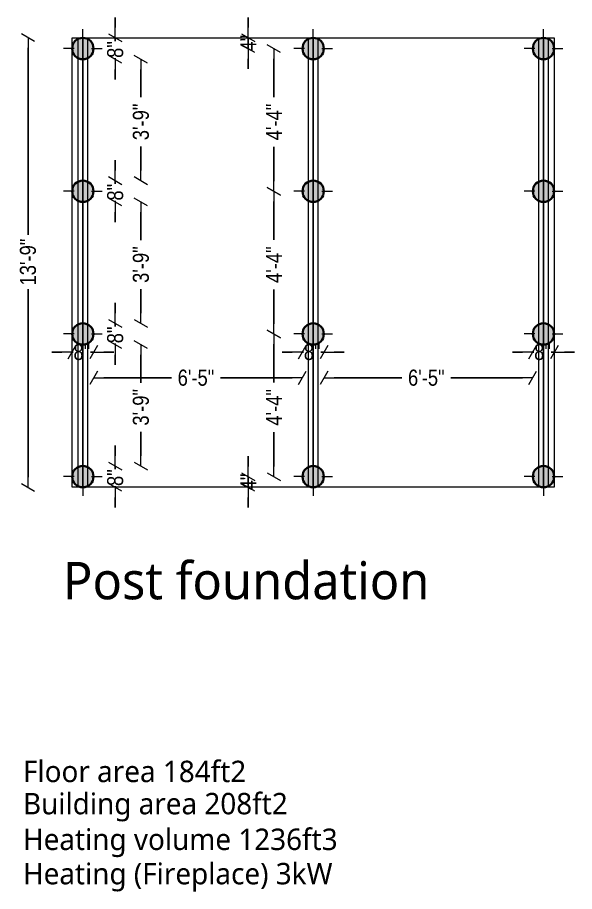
# Model space of a CAD drawing. Header units: millimetres. Extents: x -441769 to -416837, y 102511 to 137331.
# Drawn here: x -430134 to -424927, y 129164 to 137331 of the extents above; entities that cross this region are included whole.
import ezdxf

# ---------------------------------------------------------------- set-up
doc = ezdxf.new("R2010")
doc.units = ezdxf.units.MM
doc.header["$MEASUREMENT"] = 0
for name, color, linetype, lineweight in [('0_Pen_No__1', 7, 'Continuous', 13), ('2D Drafting - General_Pen_No__101', 252, 'Continuous', 13), ('Structural - Bearing_Pen_No__20', 1, 'Continuous', 0)]:
    doc.layers.add(name, color=color, linetype=linetype, lineweight=lineweight)
doc.layers.add('Dimensioning - General', color=7, linetype='Continuous')
doc.layers.add('Structural - Bearing', color=7, linetype='Continuous')
doc.layers.add('Structural - Bearing_Pen_No__28', color=7, linetype='Continuous', lineweight=35, true_color=0xa80f02)
doc.layers.add('Structural - Bearing_Pen_No__48', color=7, linetype='Continuous', lineweight=25, true_color=0xa80f02)
doc.styles.add('GENERATED_STYLE_2', font='techl___.ttf')
doc.dimstyles.new('GENERATED_STYLE__1', dxfattribs={"dimtxt": 150, "dimasz": 95, "dimexe": 0.18, "dimexo": 0.0625, "dimgap": 0.09, "dimtad": 0, "dimdec": 0, "dimlfac": 0.03937, "dimzin": 0, "dimdsep": 46, "dimlunit": 4, "dimtxsty": 'GENERATED_STYLE_2', "dimblk": 'ARROWHEAD_2', "dimblk1": 'ARROWHEAD_2', "dimblk2": 'ARROWHEAD_2', "dimcen": 0.09, "dimse1": 1, "dimse2": 1, "dimclrd": 7, "dimclre": 7, "dimclrt": 7, "dimadec": 0, "dimazin": 0, "dimtfac": 1, "dimtdec": 4, "dimtmove": 0, "dimatfit": 3, "dimfxl": 1, "dimtolj": 1, "dimtzin": 0, "dimarcsym": 0})
doc.dimstyles.new('GENERATED_STYLE__2', dxfattribs={"dimtxt": 150, "dimasz": 95, "dimexe": 0.18, "dimexo": 0.0625, "dimgap": 0.09, "dimtad": 0, "dimtih": 1, "dimtoh": 1, "dimdec": 0, "dimlfac": 0.03937, "dimzin": 0, "dimdsep": 46, "dimlunit": 4, "dimtxsty": 'GENERATED_STYLE_2', "dimblk": 'ARROWHEAD_2', "dimblk1": 'ARROWHEAD_2', "dimblk2": 'ARROWHEAD_2', "dimcen": 0.09, "dimse1": 1, "dimse2": 1, "dimclrd": 7, "dimclre": 7, "dimclrt": 7, "dimadec": 0, "dimazin": 0, "dimtfac": 1, "dimtdec": 4, "dimtmove": 0, "dimatfit": 3, "dimfxl": 1, "dimtolj": 1, "dimtzin": 0, "dimarcsym": 0})

# ---------------------------------------------------------------- blocks, each defined once
blk = doc.blocks.new('Column_16', base_point=(-381126.2, 108942.2))
at = {"layer": 'Structural - Bearing_Pen_No__48', "linetype": 'Continuous', "lineweight": 0, "true_color": 0xe8c2bf}
blk.add_hatch(color=254, dxfattribs=at).paths.add_polyline_path([(-381126.2, 108842.2, 0.414214), (-381026.2, 108942.2, 0.414214), (-381126.2, 109042.2, 0.414214), (-381226.2, 108942.2, 0.414214)])
at = {"layer": 'Structural - Bearing_Pen_No__20', "color": 1, "linetype": 'Continuous', "lineweight": 0}
for p, q in [((-381126.2, 109022.2), (-381126.2, 109122.2)), ((-381206.2, 108942.2), (-381306.2, 108942.2)), ((-381046.2, 108942.2), (-380946.2, 108942.2)), ((-381126.2, 108862.2), (-381126.2, 108762.2))]:
    blk.add_line(p, q, dxfattribs=at)
blk.add_point((-381126.2, 108942.2), dxfattribs=at)
at = {"layer": 'Structural - Bearing_Pen_No__28', "color": 14, "linetype": 'Continuous', "lineweight": 35, "true_color": 0xa80f02}
blk.add_circle((-381126.2, 108942.2), 100, dxfattribs=at)
blk = doc.blocks.new('Column_17', base_point=(-381126.2, 112942.2))
at = {"layer": 'Structural - Bearing_Pen_No__48', "linetype": 'Continuous', "lineweight": 0, "true_color": 0xe8c2bf}
blk.add_hatch(color=254, dxfattribs=at).paths.add_polyline_path([(-381126.2, 112842.2, 0.414214), (-381026.2, 112942.2, 0.414214), (-381126.2, 113042.2, 0.414214), (-381226.2, 112942.2, 0.414214)])
at = {"layer": 'Structural - Bearing_Pen_No__20', "color": 1, "linetype": 'Continuous', "lineweight": 0}
for p, q in [((-381126.2, 113022.2), (-381126.2, 113122.2)), ((-381206.2, 112942.2), (-381306.2, 112942.2)), ((-381046.2, 112942.2), (-380946.2, 112942.2)), ((-381126.2, 112862.2), (-381126.2, 112762.2))]:
    blk.add_line(p, q, dxfattribs=at)
blk.add_point((-381126.2, 112942.2), dxfattribs=at)
at = {"layer": 'Structural - Bearing_Pen_No__28', "color": 14, "linetype": 'Continuous', "lineweight": 35, "true_color": 0xa80f02}
blk.add_circle((-381126.2, 112942.2), 100, dxfattribs=at)
blk = doc.blocks.new('Column_18', base_point=(-378973.2, 108942.2))
at = {"layer": 'Structural - Bearing_Pen_No__48', "linetype": 'Continuous', "lineweight": 0, "true_color": 0xe8c2bf}
blk.add_hatch(color=254, dxfattribs=at).paths.add_polyline_path([(-378973.2, 108842.2, 0.414214), (-378873.2, 108942.2, 0.414214), (-378973.2, 109042.2, 0.414214), (-379073.2, 108942.2, 0.414214)])
at = {"layer": 'Structural - Bearing_Pen_No__20', "color": 1, "linetype": 'Continuous', "lineweight": 0}
for p, q in [((-378973.2, 109022.2), (-378973.2, 109122.2)), ((-379053.2, 108942.2), (-379153.2, 108942.2)), ((-378893.2, 108942.2), (-378793.2, 108942.2)), ((-378973.2, 108862.2), (-378973.2, 108762.2))]:
    blk.add_line(p, q, dxfattribs=at)
blk.add_point((-378973.2, 108942.2), dxfattribs=at)
at = {"layer": 'Structural - Bearing_Pen_No__28', "color": 14, "linetype": 'Continuous', "lineweight": 35, "true_color": 0xa80f02}
blk.add_circle((-378973.2, 108942.2), 100, dxfattribs=at)
blk = doc.blocks.new('Column_19', base_point=(-378973.2, 112942.2))
at = {"layer": 'Structural - Bearing_Pen_No__48', "linetype": 'Continuous', "lineweight": 0, "true_color": 0xe8c2bf}
blk.add_hatch(color=254, dxfattribs=at).paths.add_polyline_path([(-378973.2, 112842.2, 0.414214), (-378873.2, 112942.2, 0.414214), (-378973.2, 113042.2, 0.414214), (-379073.2, 112942.2, 0.414214)])
at = {"layer": 'Structural - Bearing_Pen_No__20', "color": 1, "linetype": 'Continuous', "lineweight": 0}
for p, q in [((-378973.2, 113022.2), (-378973.2, 113122.2)), ((-379053.2, 112942.2), (-379153.2, 112942.2)), ((-378893.2, 112942.2), (-378793.2, 112942.2)), ((-378973.2, 112862.2), (-378973.2, 112762.2))]:
    blk.add_line(p, q, dxfattribs=at)
blk.add_point((-378973.2, 112942.2), dxfattribs=at)
at = {"layer": 'Structural - Bearing_Pen_No__28', "color": 14, "linetype": 'Continuous', "lineweight": 35, "true_color": 0xa80f02}
blk.add_circle((-378973.2, 112942.2), 100, dxfattribs=at)
blk = doc.blocks.new('Column_20', base_point=(-376820.2, 108942.2))
at = {"layer": 'Structural - Bearing_Pen_No__48', "linetype": 'Continuous', "lineweight": 0, "true_color": 0xe8c2bf}
blk.add_hatch(color=254, dxfattribs=at).paths.add_polyline_path([(-376820.2, 108842.2, 0.414214), (-376720.2, 108942.2, 0.414214), (-376820.2, 109042.2, 0.414214), (-376920.2, 108942.2, 0.414214)])
at = {"layer": 'Structural - Bearing_Pen_No__20', "color": 1, "linetype": 'Continuous', "lineweight": 0}
for p, q in [((-376820.2, 109022.2), (-376820.2, 109122.2)), ((-376900.2, 108942.2), (-377000.2, 108942.2)), ((-376740.2, 108942.2), (-376640.2, 108942.2)), ((-376820.2, 108862.2), (-376820.2, 108762.2))]:
    blk.add_line(p, q, dxfattribs=at)
blk.add_point((-376820.2, 108942.2), dxfattribs=at)
at = {"layer": 'Structural - Bearing_Pen_No__28', "color": 14, "linetype": 'Continuous', "lineweight": 35, "true_color": 0xa80f02}
blk.add_circle((-376820.2, 108942.2), 100, dxfattribs=at)
blk = doc.blocks.new('Column_21', base_point=(-376820.2, 112942.2))
at = {"layer": 'Structural - Bearing_Pen_No__48', "linetype": 'Continuous', "lineweight": 0, "true_color": 0xe8c2bf}
blk.add_hatch(color=254, dxfattribs=at).paths.add_polyline_path([(-376820.2, 112842.2, 0.414214), (-376720.2, 112942.2, 0.414214), (-376820.2, 113042.2, 0.414214), (-376920.2, 112942.2, 0.414214)])
at = {"layer": 'Structural - Bearing_Pen_No__20', "color": 1, "linetype": 'Continuous', "lineweight": 0}
for p, q in [((-376820.2, 113022.2), (-376820.2, 113122.2)), ((-376900.2, 112942.2), (-377000.2, 112942.2)), ((-376740.2, 112942.2), (-376640.2, 112942.2)), ((-376820.2, 112862.2), (-376820.2, 112762.2))]:
    blk.add_line(p, q, dxfattribs=at)
blk.add_point((-376820.2, 112942.2), dxfattribs=at)
at = {"layer": 'Structural - Bearing_Pen_No__28', "color": 14, "linetype": 'Continuous', "lineweight": 35, "true_color": 0xa80f02}
blk.add_circle((-376820.2, 112942.2), 100, dxfattribs=at)
blk = doc.blocks.new('Column_22', base_point=(-381126.2, 110275.5))
at = {"layer": 'Structural - Bearing_Pen_No__48', "linetype": 'Continuous', "lineweight": 0, "true_color": 0xe8c2bf}
blk.add_hatch(color=254, dxfattribs=at).paths.add_polyline_path([(-381126.2, 110175.5, 0.414214), (-381026.2, 110275.5, 0.414214), (-381126.2, 110375.5, 0.414214), (-381226.2, 110275.5, 0.414214)])
at = {"layer": 'Structural - Bearing_Pen_No__20', "color": 1, "linetype": 'Continuous', "lineweight": 0}
for p, q in [((-381126.2, 110355.5), (-381126.2, 110455.5)), ((-381206.2, 110275.5), (-381306.2, 110275.5)), ((-381046.2, 110275.5), (-380946.2, 110275.5)), ((-381126.2, 110195.5), (-381126.2, 110095.5))]:
    blk.add_line(p, q, dxfattribs=at)
blk.add_point((-381126.2, 110275.5), dxfattribs=at)
at = {"layer": 'Structural - Bearing_Pen_No__28', "color": 14, "linetype": 'Continuous', "lineweight": 35, "true_color": 0xa80f02}
blk.add_circle((-381126.2, 110275.5), 100, dxfattribs=at)
blk = doc.blocks.new('Column_23', base_point=(-378973.2, 110275.5))
at = {"layer": 'Structural - Bearing_Pen_No__48', "linetype": 'Continuous', "lineweight": 0, "true_color": 0xe8c2bf}
blk.add_hatch(color=254, dxfattribs=at).paths.add_polyline_path([(-378973.2, 110175.5, 0.414214), (-378873.2, 110275.5, 0.414214), (-378973.2, 110375.5, 0.414214), (-379073.2, 110275.5, 0.414214)])
at = {"layer": 'Structural - Bearing_Pen_No__20', "color": 1, "linetype": 'Continuous', "lineweight": 0}
for p, q in [((-378973.2, 110355.5), (-378973.2, 110455.5)), ((-379053.2, 110275.5), (-379153.2, 110275.5)), ((-378893.2, 110275.5), (-378793.2, 110275.5)), ((-378973.2, 110195.5), (-378973.2, 110095.5))]:
    blk.add_line(p, q, dxfattribs=at)
blk.add_point((-378973.2, 110275.5), dxfattribs=at)
at = {"layer": 'Structural - Bearing_Pen_No__28', "color": 14, "linetype": 'Continuous', "lineweight": 35, "true_color": 0xa80f02}
blk.add_circle((-378973.2, 110275.5), 100, dxfattribs=at)
blk = doc.blocks.new('Column_24', base_point=(-376820.2, 110275.5))
at = {"layer": 'Structural - Bearing_Pen_No__48', "linetype": 'Continuous', "lineweight": 0, "true_color": 0xe8c2bf}
blk.add_hatch(color=254, dxfattribs=at).paths.add_polyline_path([(-376820.2, 110175.5, 0.414214), (-376720.2, 110275.5, 0.414214), (-376820.2, 110375.5, 0.414214), (-376920.2, 110275.5, 0.414214)])
at = {"layer": 'Structural - Bearing_Pen_No__20', "color": 1, "linetype": 'Continuous', "lineweight": 0}
for p, q in [((-376820.2, 110355.5), (-376820.2, 110455.5)), ((-376900.2, 110275.5), (-377000.2, 110275.5)), ((-376740.2, 110275.5), (-376640.2, 110275.5)), ((-376820.2, 110195.5), (-376820.2, 110095.5))]:
    blk.add_line(p, q, dxfattribs=at)
blk.add_point((-376820.2, 110275.5), dxfattribs=at)
at = {"layer": 'Structural - Bearing_Pen_No__28', "color": 14, "linetype": 'Continuous', "lineweight": 35, "true_color": 0xa80f02}
blk.add_circle((-376820.2, 110275.5), 100, dxfattribs=at)
blk = doc.blocks.new('Column_25', base_point=(-381126.2, 111608.8))
at = {"layer": 'Structural - Bearing_Pen_No__48', "linetype": 'Continuous', "lineweight": 0, "true_color": 0xe8c2bf}
blk.add_hatch(color=254, dxfattribs=at).paths.add_polyline_path([(-381126.2, 111508.8, 0.414214), (-381026.2, 111608.8, 0.414214), (-381126.2, 111708.8, 0.414214), (-381226.2, 111608.8, 0.414214)])
at = {"layer": 'Structural - Bearing_Pen_No__20', "color": 1, "linetype": 'Continuous', "lineweight": 0}
for p, q in [((-381126.2, 111688.8), (-381126.2, 111788.8)), ((-381206.2, 111608.8), (-381306.2, 111608.8)), ((-381046.2, 111608.8), (-380946.2, 111608.8)), ((-381126.2, 111528.8), (-381126.2, 111428.8))]:
    blk.add_line(p, q, dxfattribs=at)
blk.add_point((-381126.2, 111608.8), dxfattribs=at)
at = {"layer": 'Structural - Bearing_Pen_No__28', "color": 14, "linetype": 'Continuous', "lineweight": 35, "true_color": 0xa80f02}
blk.add_circle((-381126.2, 111608.8), 100, dxfattribs=at)
blk = doc.blocks.new('Column_26', base_point=(-378973.2, 111608.8))
at = {"layer": 'Structural - Bearing_Pen_No__48', "linetype": 'Continuous', "lineweight": 0, "true_color": 0xe8c2bf}
blk.add_hatch(color=254, dxfattribs=at).paths.add_polyline_path([(-378973.2, 111508.8, 0.414214), (-378873.2, 111608.8, 0.414214), (-378973.2, 111708.8, 0.414214), (-379073.2, 111608.8, 0.414214)])
at = {"layer": 'Structural - Bearing_Pen_No__20', "color": 1, "linetype": 'Continuous', "lineweight": 0}
for p, q in [((-378973.2, 111688.8), (-378973.2, 111788.8)), ((-379053.2, 111608.8), (-379153.2, 111608.8)), ((-378893.2, 111608.8), (-378793.2, 111608.8)), ((-378973.2, 111528.8), (-378973.2, 111428.8))]:
    blk.add_line(p, q, dxfattribs=at)
blk.add_point((-378973.2, 111608.8), dxfattribs=at)
at = {"layer": 'Structural - Bearing_Pen_No__28', "color": 14, "linetype": 'Continuous', "lineweight": 35, "true_color": 0xa80f02}
blk.add_circle((-378973.2, 111608.8), 100, dxfattribs=at)
blk = doc.blocks.new('Column_27', base_point=(-376820.2, 111608.8))
at = {"layer": 'Structural - Bearing_Pen_No__48', "linetype": 'Continuous', "lineweight": 0, "true_color": 0xe8c2bf}
blk.add_hatch(color=254, dxfattribs=at).paths.add_polyline_path([(-376820.2, 111508.8, 0.414214), (-376720.2, 111608.8, 0.414214), (-376820.2, 111708.8, 0.414214), (-376920.2, 111608.8, 0.414214)])
at = {"layer": 'Structural - Bearing_Pen_No__20', "color": 1, "linetype": 'Continuous', "lineweight": 0}
for p, q in [((-376820.2, 111688.8), (-376820.2, 111788.8)), ((-376900.2, 111608.8), (-377000.2, 111608.8)), ((-376740.2, 111608.8), (-376640.2, 111608.8)), ((-376820.2, 111528.8), (-376820.2, 111428.8))]:
    blk.add_line(p, q, dxfattribs=at)
blk.add_point((-376820.2, 111608.8), dxfattribs=at)
at = {"layer": 'Structural - Bearing_Pen_No__28', "color": 14, "linetype": 'Continuous', "lineweight": 35, "true_color": 0xa80f02}
blk.add_circle((-376820.2, 111608.8), 100, dxfattribs=at)
blk = doc.blocks.new('ARROWHEAD_2')
at = {"color": 0, "linetype": 'Continuous', "lineweight": 0}
for p, q in [((0, 0), (-1, 0)), ((-0.378, -0.655), (0.378, 0.655))]:
    blk.add_line(p, q, dxfattribs=at)
blk = doc.blocks.new('*D112')
at = {"layer": 'Defpoints', "color": 0, "linetype": 'Continuous', "transparency": 16777216}
for p in [(-429523.1, 133141.3), (-429220.1, 133141.3), (-429523.1, 132941.3)]:
    blk.add_point(p, dxfattribs=at)
at = {"layer": 'Dimensioning - General', "color": 7, "linetype": 'Continuous', "lineweight": -2, "transparency": 16777216}
for p, q in [((-429220.1, 133236.3), (-429220.1, 133331.3)), ((-429220.1, 133141.3), (-429220.1, 133111.4)), ((-429220.1, 132941.3), (-429220.1, 132951.8)), ((-429220.1, 132846.3), (-429220.1, 132751.3))]:
    blk.add_line(p, q, dxfattribs=at)
at = {"layer": 'Dimensioning - General', "color": 7, "linetype": 'Continuous', "lineweight": -2, "transparency": 16777216, "xscale": 95, "yscale": 95, "zscale": 95}
for p, rotation in [((-429220.1, 133141.3), 270), ((-429220.1, 132941.3), 90)]:
    blk.add_blockref('ARROWHEAD_2', p, dxfattribs=dict(at, rotation=rotation))
at = {"layer": 'Dimensioning - General', "color": 7, "linetype": 'Continuous', "lineweight": 13, "transparency": 16777216, "insert": (-429220.1, 133031.6), "char_height": 150, "attachment_point": 5, "rotation": 90, "style": 'GENERATED_STYLE_2'}
blk.add_mtext('\\A1;8"', dxfattribs=at)
blk = doc.blocks.new('*D114')
at = {"layer": 'Defpoints', "color": 0, "linetype": 'Continuous', "transparency": 16777216}
for p in [(-429523.1, 134274.6), (-428980.1, 134274.6), (-429523.1, 133141.3)]:
    blk.add_point(p, dxfattribs=at)
at = {"layer": 'Dimensioning - General', "color": 7, "linetype": 'Continuous', "lineweight": -2, "transparency": 16777216}
for p, q in [((-428980.1, 134179.6), (-428980.1, 133918.8)), ((-428980.1, 133236.3), (-428980.1, 133458.9))]:
    blk.add_line(p, q, dxfattribs=at)
at = {"layer": 'Dimensioning - General', "color": 7, "linetype": 'Continuous', "lineweight": -2, "transparency": 16777216, "xscale": 95, "yscale": 95, "zscale": 95}
for p, rotation in [((-428980.1, 134274.6), 90), ((-428980.1, 133141.3), 270)]:
    blk.add_blockref('ARROWHEAD_2', p, dxfattribs=dict(at, rotation=rotation))
at = {"layer": 'Dimensioning - General', "color": 7, "linetype": 'Continuous', "lineweight": 13, "transparency": 16777216, "insert": (-428980.1, 133688.8), "char_height": 150, "attachment_point": 5, "rotation": 90, "style": 'GENERATED_STYLE_2'}
blk.add_mtext('\\A1;3\'-9"', dxfattribs=at)
blk = doc.blocks.new('*D115')
at = {"layer": 'Defpoints', "color": 0, "linetype": 'Continuous', "transparency": 16777216}
for p in [(-429523.1, 134474.6), (-429220.1, 134474.6), (-429523.1, 134274.6)]:
    blk.add_point(p, dxfattribs=at)
at = {"layer": 'Dimensioning - General', "color": 7, "linetype": 'Continuous', "lineweight": -2, "transparency": 16777216}
for p, q in [((-429220.1, 134569.6), (-429220.1, 134664.6)), ((-429220.1, 134474.6), (-429220.1, 134444.8)), ((-429220.1, 134274.6), (-429220.1, 134285.2)), ((-429220.1, 134179.6), (-429220.1, 134084.6))]:
    blk.add_line(p, q, dxfattribs=at)
at = {"layer": 'Dimensioning - General', "color": 7, "linetype": 'Continuous', "lineweight": -2, "transparency": 16777216, "xscale": 95, "yscale": 95, "zscale": 95}
for p, rotation in [((-429220.1, 134474.6), 270), ((-429220.1, 134274.6), 90)]:
    blk.add_blockref('ARROWHEAD_2', p, dxfattribs=dict(at, rotation=rotation))
at = {"layer": 'Dimensioning - General', "color": 7, "linetype": 'Continuous', "lineweight": 13, "transparency": 16777216, "insert": (-429220.1, 134365), "char_height": 150, "attachment_point": 5, "rotation": 90, "style": 'GENERATED_STYLE_2'}
blk.add_mtext('\\A1;8"', dxfattribs=at)
blk = doc.blocks.new('*D116')
at = {"layer": 'Defpoints', "color": 0, "linetype": 'Continuous', "transparency": 16777216}
for p in [(-429523.1, 135608), (-428980.1, 135608), (-429523.1, 134474.6)]:
    blk.add_point(p, dxfattribs=at)
at = {"layer": 'Dimensioning - General', "color": 7, "linetype": 'Continuous', "lineweight": -2, "transparency": 16777216}
for p, q in [((-428980.1, 135513), (-428980.1, 135252.1)), ((-428980.1, 134569.6), (-428980.1, 134792.3))]:
    blk.add_line(p, q, dxfattribs=at)
at = {"layer": 'Dimensioning - General', "color": 7, "linetype": 'Continuous', "lineweight": -2, "transparency": 16777216, "xscale": 95, "yscale": 95, "zscale": 95}
for p, rotation in [((-428980.1, 135608), 90), ((-428980.1, 134474.6), 270)]:
    blk.add_blockref('ARROWHEAD_2', p, dxfattribs=dict(at, rotation=rotation))
at = {"layer": 'Dimensioning - General', "color": 7, "linetype": 'Continuous', "lineweight": 13, "transparency": 16777216, "insert": (-428980.1, 135022.2), "char_height": 150, "attachment_point": 5, "rotation": 90, "style": 'GENERATED_STYLE_2'}
blk.add_mtext('\\A1;3\'-9"', dxfattribs=at)
blk = doc.blocks.new('*D117')
at = {"layer": 'Defpoints', "color": 0, "linetype": 'Continuous', "transparency": 16777216}
for p in [(-429523.1, 135808), (-429220.1, 135808), (-429523.1, 135608)]:
    blk.add_point(p, dxfattribs=at)
at = {"layer": 'Dimensioning - General', "color": 7, "linetype": 'Continuous', "lineweight": -2, "transparency": 16777216}
for p, q in [((-429220.1, 135903), (-429220.1, 135998)), ((-429220.1, 135808), (-429220.1, 135778.1)), ((-429220.1, 135608), (-429220.1, 135618.5)), ((-429220.1, 135513), (-429220.1, 135418))]:
    blk.add_line(p, q, dxfattribs=at)
at = {"layer": 'Dimensioning - General', "color": 7, "linetype": 'Continuous', "lineweight": -2, "transparency": 16777216, "xscale": 95, "yscale": 95, "zscale": 95}
for p, rotation in [((-429220.1, 135808), 270), ((-429220.1, 135608), 90)]:
    blk.add_blockref('ARROWHEAD_2', p, dxfattribs=dict(at, rotation=rotation))
at = {"layer": 'Dimensioning - General', "color": 7, "linetype": 'Continuous', "lineweight": 13, "transparency": 16777216, "insert": (-429220.1, 135698.3), "char_height": 150, "attachment_point": 5, "rotation": 90, "style": 'GENERATED_STYLE_2'}
blk.add_mtext('\\A1;8"', dxfattribs=at)
blk = doc.blocks.new('*D118')
at = {"layer": 'Defpoints', "color": 0, "linetype": 'Continuous', "transparency": 16777216}
for p in [(-429523.1, 136941.3), (-428980.1, 136941.3), (-429523.1, 135808)]:
    blk.add_point(p, dxfattribs=at)
at = {"layer": 'Dimensioning - General', "color": 7, "linetype": 'Continuous', "lineweight": -2, "transparency": 16777216}
for p, q in [((-428980.1, 136846.3), (-428980.1, 136585.4)), ((-428980.1, 135903), (-428980.1, 136125.6))]:
    blk.add_line(p, q, dxfattribs=at)
at = {"layer": 'Dimensioning - General', "color": 7, "linetype": 'Continuous', "lineweight": -2, "transparency": 16777216, "xscale": 95, "yscale": 95, "zscale": 95}
for p, rotation in [((-428980.1, 136941.3), 90), ((-428980.1, 135808), 270)]:
    blk.add_blockref('ARROWHEAD_2', p, dxfattribs=dict(at, rotation=rotation))
at = {"layer": 'Dimensioning - General', "color": 7, "linetype": 'Continuous', "lineweight": 13, "transparency": 16777216, "insert": (-428980.1, 136355.5), "char_height": 150, "attachment_point": 5, "rotation": 90, "style": 'GENERATED_STYLE_2'}
blk.add_mtext('\\A1;3\'-9"', dxfattribs=at)
blk = doc.blocks.new('*D119')
at = {"layer": 'Defpoints', "color": 0, "linetype": 'Continuous', "transparency": 16777216}
for p in [(-429523.1, 137141.3), (-429220.1, 137141.3), (-429523.1, 136941.3)]:
    blk.add_point(p, dxfattribs=at)
at = {"layer": 'Dimensioning - General', "color": 7, "linetype": 'Continuous', "lineweight": -2, "transparency": 16777216}
for p, q in [((-429220.1, 137236.3), (-429220.1, 137331.3)), ((-429220.1, 137141.3), (-429220.1, 137111.4)), ((-429220.1, 136941.3), (-429220.1, 136951.8)), ((-429220.1, 136846.3), (-429220.1, 136751.3))]:
    blk.add_line(p, q, dxfattribs=at)
at = {"layer": 'Dimensioning - General', "color": 7, "linetype": 'Continuous', "lineweight": -2, "transparency": 16777216, "xscale": 95, "yscale": 95, "zscale": 95}
for p, rotation in [((-429220.1, 137141.3), 270), ((-429220.1, 136941.3), 90)]:
    blk.add_blockref('ARROWHEAD_2', p, dxfattribs=dict(at, rotation=rotation))
at = {"layer": 'Dimensioning - General', "color": 7, "linetype": 'Continuous', "lineweight": 13, "transparency": 16777216, "insert": (-429220.1, 137031.6), "char_height": 150, "attachment_point": 5, "rotation": 90, "style": 'GENERATED_STYLE_2'}
blk.add_mtext('\\A1;8"', dxfattribs=at)
blk = doc.blocks.new('*D120')
at = {"layer": 'Defpoints', "color": 0, "linetype": 'Continuous', "transparency": 16777216}
for p in [(-427976.6, 133041.3), (-427370.1, 133041.3), (-427370.1, 132941.3)]:
    blk.add_point(p, dxfattribs=at)
at = {"layer": 'Dimensioning - General', "color": 7, "linetype": 'Continuous', "lineweight": -2, "transparency": 16777216}
for p, q in [((-427976.6, 133136.3), (-427976.6, 133231.3)), ((-427976.6, 132941.3), (-427976.6, 133041.3)), ((-427976.6, 132846.3), (-427976.6, 132751.3))]:
    blk.add_line(p, q, dxfattribs=at)
at = {"layer": 'Dimensioning - General', "color": 7, "linetype": 'Continuous', "lineweight": -2, "transparency": 16777216, "xscale": 95, "yscale": 95, "zscale": 95}
for p, rotation in [((-427976.6, 133041.3), 270), ((-427976.6, 132941.3), 90)]:
    blk.add_blockref('ARROWHEAD_2', p, dxfattribs=dict(at, rotation=rotation))
at = {"layer": 'Dimensioning - General', "color": 7, "linetype": 'Continuous', "lineweight": 13, "transparency": 16777216, "insert": (-427976.6, 132991.3), "char_height": 150, "attachment_point": 5, "rotation": 90, "style": 'GENERATED_STYLE_2'}
blk.add_mtext('\\A1;4"', dxfattribs=at)
blk = doc.blocks.new('*D121')
at = {"layer": 'Defpoints', "color": 0, "linetype": 'Continuous', "transparency": 16777216}
for p in [(-427736.6, 134374.6), (-427370.1, 134374.6), (-427370.1, 133041.3)]:
    blk.add_point(p, dxfattribs=at)
at = {"layer": 'Dimensioning - General', "color": 7, "linetype": 'Continuous', "lineweight": -2, "transparency": 16777216}
for p, q in [((-427736.6, 134279.6), (-427736.6, 133921.1)), ((-427736.6, 133136.3), (-427736.6, 133455.1))]:
    blk.add_line(p, q, dxfattribs=at)
at = {"layer": 'Dimensioning - General', "color": 7, "linetype": 'Continuous', "lineweight": -2, "transparency": 16777216, "xscale": 95, "yscale": 95, "zscale": 95}
for p, rotation in [((-427736.6, 134374.6), 90), ((-427736.6, 133041.3), 270)]:
    blk.add_blockref('ARROWHEAD_2', p, dxfattribs=dict(at, rotation=rotation))
at = {"layer": 'Dimensioning - General', "color": 7, "linetype": 'Continuous', "lineweight": 13, "transparency": 16777216, "insert": (-427736.6, 133688.1), "char_height": 150, "attachment_point": 5, "rotation": 90, "style": 'GENERATED_STYLE_2'}
blk.add_mtext('\\A1;4\'-4"', dxfattribs=at)
blk = doc.blocks.new('*D122')
at = {"layer": 'Defpoints', "color": 0, "linetype": 'Continuous', "transparency": 16777216}
for p in [(-427736.6, 135708), (-427370.1, 135708), (-427370.1, 134374.6)]:
    blk.add_point(p, dxfattribs=at)
at = {"layer": 'Dimensioning - General', "color": 7, "linetype": 'Continuous', "lineweight": -2, "transparency": 16777216}
for p, q in [((-427736.6, 135613), (-427736.6, 135254.4)), ((-427736.6, 134469.6), (-427736.6, 134788.5))]:
    blk.add_line(p, q, dxfattribs=at)
at = {"layer": 'Dimensioning - General', "color": 7, "linetype": 'Continuous', "lineweight": -2, "transparency": 16777216, "xscale": 95, "yscale": 95, "zscale": 95}
for p, rotation in [((-427736.6, 135708), 90), ((-427736.6, 134374.6), 270)]:
    blk.add_blockref('ARROWHEAD_2', p, dxfattribs=dict(at, rotation=rotation))
at = {"layer": 'Dimensioning - General', "color": 7, "linetype": 'Continuous', "lineweight": 13, "transparency": 16777216, "insert": (-427736.6, 135021.5), "char_height": 150, "attachment_point": 5, "rotation": 90, "style": 'GENERATED_STYLE_2'}
blk.add_mtext('\\A1;4\'-4"', dxfattribs=at)
blk = doc.blocks.new('*D123')
at = {"layer": 'Defpoints', "color": 0, "linetype": 'Continuous', "transparency": 16777216}
for p in [(-427736.6, 137041.3), (-427370.1, 137041.3), (-427370.1, 135708)]:
    blk.add_point(p, dxfattribs=at)
at = {"layer": 'Dimensioning - General', "color": 7, "linetype": 'Continuous', "lineweight": -2, "transparency": 16777216}
for p, q in [((-427736.6, 136946.3), (-427736.6, 136587.8)), ((-427736.6, 135803), (-427736.6, 136121.8))]:
    blk.add_line(p, q, dxfattribs=at)
at = {"layer": 'Dimensioning - General', "color": 7, "linetype": 'Continuous', "lineweight": -2, "transparency": 16777216, "xscale": 95, "yscale": 95, "zscale": 95}
for p, rotation in [((-427736.6, 137041.3), 90), ((-427736.6, 135708), 270)]:
    blk.add_blockref('ARROWHEAD_2', p, dxfattribs=dict(at, rotation=rotation))
at = {"layer": 'Dimensioning - General', "color": 7, "linetype": 'Continuous', "lineweight": 13, "transparency": 16777216, "insert": (-427736.6, 136354.8), "char_height": 150, "attachment_point": 5, "rotation": 90, "style": 'GENERATED_STYLE_2'}
blk.add_mtext('\\A1;4\'-4"', dxfattribs=at)
blk = doc.blocks.new('*D124')
at = {"layer": 'Defpoints', "color": 0, "linetype": 'Continuous', "transparency": 16777216}
for p in [(-427976.6, 137141.3), (-427370.1, 137141.3), (-427370.1, 137041.3)]:
    blk.add_point(p, dxfattribs=at)
at = {"layer": 'Dimensioning - General', "color": 7, "linetype": 'Continuous', "lineweight": -2, "transparency": 16777216}
for p, q in [((-427976.6, 137236.3), (-427976.6, 137331.3)), ((-427976.6, 137041.3), (-427976.6, 137141.3)), ((-427976.6, 136946.3), (-427976.6, 136851.3))]:
    blk.add_line(p, q, dxfattribs=at)
at = {"layer": 'Dimensioning - General', "color": 7, "linetype": 'Continuous', "lineweight": -2, "transparency": 16777216, "xscale": 95, "yscale": 95, "zscale": 95}
for p, rotation in [((-427976.6, 137141.3), 270), ((-427976.6, 137041.3), 90)]:
    blk.add_blockref('ARROWHEAD_2', p, dxfattribs=dict(at, rotation=rotation))
at = {"layer": 'Dimensioning - General', "color": 7, "linetype": 'Continuous', "lineweight": 13, "transparency": 16777216, "insert": (-427976.6, 137091.3), "char_height": 150, "attachment_point": 5, "rotation": 90, "style": 'GENERATED_STYLE_2'}
blk.add_mtext('\\A1;4"', dxfattribs=at)
blk = doc.blocks.new('*D218')
at = {"layer": 'Defpoints', "color": 0, "linetype": 'Continuous', "transparency": 16777216}
for p in [(-430035.6, 137141.3), (-429623.1, 137141.3), (-429623.1, 132941.3)]:
    blk.add_point(p, dxfattribs=at)
at = {"layer": 'Dimensioning - General', "color": 7, "linetype": 'Continuous', "lineweight": -2, "transparency": 16777216}
for p, q in [((-430035.6, 137046.3), (-430035.6, 135299.7)), ((-430035.6, 133036.3), (-430035.6, 134792.1))]:
    blk.add_line(p, q, dxfattribs=at)
at = {"layer": 'Dimensioning - General', "color": 7, "linetype": 'Continuous', "lineweight": -2, "transparency": 16777216, "xscale": 95, "yscale": 95, "zscale": 95}
for p, rotation in [((-430035.6, 137141.3), 90), ((-430035.6, 132941.3), 270)]:
    blk.add_blockref('ARROWHEAD_2', p, dxfattribs=dict(at, rotation=rotation))
at = {"layer": 'Dimensioning - General', "color": 7, "linetype": 'Continuous', "lineweight": 13, "transparency": 16777216, "insert": (-430035.6, 135045.9), "char_height": 150, "attachment_point": 5, "rotation": 90, "style": 'GENERATED_STYLE_2'}
blk.add_mtext('\\A1;13\'-9"', dxfattribs=at)
blk = doc.blocks.new('*D219')
at = {"layer": 'Defpoints', "color": 0, "linetype": 'Continuous', "transparency": 16777216}
for p in [(-429423.1, 134204.6), (-429623.1, 133041.3), (-429423.1, 133041.3)]:
    blk.add_point(p, dxfattribs=at)
at = {"layer": 'Dimensioning - General', "color": 7, "linetype": 'Continuous', "lineweight": -2, "transparency": 16777216}
for p, q in [((-429718.1, 134204.6), (-429813.1, 134204.6)), ((-429623.1, 134204.6), (-429612.5, 134204.6)), ((-429423.1, 134204.6), (-429452.9, 134204.6)), ((-429328.1, 134204.6), (-429233.1, 134204.6))]:
    blk.add_line(p, q, dxfattribs=at)
at = {"layer": 'Dimensioning - General', "color": 7, "linetype": 'Continuous', "lineweight": -2, "transparency": 16777216, "xscale": 95, "yscale": 95, "zscale": 95}
blk.add_blockref('ARROWHEAD_2', (-429623.1, 134204.6), dxfattribs=at)
at = {"layer": 'Dimensioning - General', "color": 7, "linetype": 'Continuous', "lineweight": -2, "transparency": 16777216, "xscale": 95, "yscale": 95, "zscale": 95, "rotation": 180}
blk.add_blockref('ARROWHEAD_2', (-429423.1, 134204.6), dxfattribs=at)
at = {"layer": 'Dimensioning - General', "color": 7, "linetype": 'Continuous', "lineweight": 13, "transparency": 16777216, "insert": (-429532.7, 134204.6), "char_height": 150, "attachment_point": 5, "style": 'GENERATED_STYLE_2'}
blk.add_mtext('\\A1;8"', dxfattribs=at)
blk = doc.blocks.new('*D220')
at = {"layer": 'Defpoints', "color": 0, "linetype": 'Continuous', "transparency": 16777216}
for p in [(-427470.1, 133964.6), (-429423.1, 133041.3), (-427470.1, 133041.3)]:
    blk.add_point(p, dxfattribs=at)
at = {"layer": 'Dimensioning - General', "color": 7, "linetype": 'Continuous', "lineweight": -2, "transparency": 16777216}
for p, q in [((-429328.1, 133964.6), (-428694.4, 133964.6)), ((-427565.1, 133964.6), (-428237, 133964.6))]:
    blk.add_line(p, q, dxfattribs=at)
at = {"layer": 'Dimensioning - General', "color": 7, "linetype": 'Continuous', "lineweight": -2, "transparency": 16777216, "xscale": 95, "yscale": 95, "zscale": 95, "rotation": 180}
blk.add_blockref('ARROWHEAD_2', (-429423.1, 133964.6), dxfattribs=at)
at = {"layer": 'Dimensioning - General', "color": 7, "linetype": 'Continuous', "lineweight": -2, "transparency": 16777216, "xscale": 95, "yscale": 95, "zscale": 95}
blk.add_blockref('ARROWHEAD_2', (-427470.1, 133964.6), dxfattribs=at)
at = {"layer": 'Dimensioning - General', "color": 7, "linetype": 'Continuous', "lineweight": 13, "transparency": 16777216, "insert": (-428465.7, 133964.6), "char_height": 150, "attachment_point": 5, "style": 'GENERATED_STYLE_2'}
blk.add_mtext('\\A1;6\'-5"', dxfattribs=at)
blk = doc.blocks.new('*D221')
at = {"layer": 'Defpoints', "color": 0, "linetype": 'Continuous', "transparency": 16777216}
for p in [(-427270.1, 134204.6), (-427470.1, 133041.3), (-427270.1, 133041.3)]:
    blk.add_point(p, dxfattribs=at)
at = {"layer": 'Dimensioning - General', "color": 7, "linetype": 'Continuous', "lineweight": -2, "transparency": 16777216}
for p, q in [((-427565.1, 134204.6), (-427660.1, 134204.6)), ((-427470.1, 134204.6), (-427459.5, 134204.6)), ((-427270.1, 134204.6), (-427299.9, 134204.6)), ((-427175.1, 134204.6), (-427080.1, 134204.6))]:
    blk.add_line(p, q, dxfattribs=at)
at = {"layer": 'Dimensioning - General', "color": 7, "linetype": 'Continuous', "lineweight": -2, "transparency": 16777216, "xscale": 95, "yscale": 95, "zscale": 95}
blk.add_blockref('ARROWHEAD_2', (-427470.1, 134204.6), dxfattribs=at)
at = {"layer": 'Dimensioning - General', "color": 7, "linetype": 'Continuous', "lineweight": -2, "transparency": 16777216, "xscale": 95, "yscale": 95, "zscale": 95, "rotation": 180}
blk.add_blockref('ARROWHEAD_2', (-427270.1, 134204.6), dxfattribs=at)
at = {"layer": 'Dimensioning - General', "color": 7, "linetype": 'Continuous', "lineweight": 13, "transparency": 16777216, "insert": (-427379.7, 134204.6), "char_height": 150, "attachment_point": 5, "style": 'GENERATED_STYLE_2'}
blk.add_mtext('\\A1;8"', dxfattribs=at)
blk = doc.blocks.new('*D222')
at = {"layer": 'Defpoints', "color": 0, "linetype": 'Continuous', "transparency": 16777216}
for p in [(-425317.1, 133964.6), (-427270.1, 133041.3), (-425317.1, 133041.3)]:
    blk.add_point(p, dxfattribs=at)
at = {"layer": 'Dimensioning - General', "color": 7, "linetype": 'Continuous', "lineweight": -2, "transparency": 16777216}
for p, q in [((-427175.1, 133964.6), (-426541.4, 133964.6)), ((-425412.1, 133964.6), (-426084, 133964.6))]:
    blk.add_line(p, q, dxfattribs=at)
at = {"layer": 'Dimensioning - General', "color": 7, "linetype": 'Continuous', "lineweight": -2, "transparency": 16777216, "xscale": 95, "yscale": 95, "zscale": 95, "rotation": 180}
blk.add_blockref('ARROWHEAD_2', (-427270.1, 133964.6), dxfattribs=at)
at = {"layer": 'Dimensioning - General', "color": 7, "linetype": 'Continuous', "lineweight": -2, "transparency": 16777216, "xscale": 95, "yscale": 95, "zscale": 95}
blk.add_blockref('ARROWHEAD_2', (-425317.1, 133964.6), dxfattribs=at)
at = {"layer": 'Dimensioning - General', "color": 7, "linetype": 'Continuous', "lineweight": 13, "transparency": 16777216, "insert": (-426312.7, 133964.6), "char_height": 150, "attachment_point": 5, "style": 'GENERATED_STYLE_2'}
blk.add_mtext('\\A1;6\'-5"', dxfattribs=at)
blk = doc.blocks.new('*D223')
at = {"layer": 'Defpoints', "color": 0, "linetype": 'Continuous', "transparency": 16777216}
for p in [(-425117.1, 134204.6), (-425317.1, 133041.3), (-425117.1, 133041.3)]:
    blk.add_point(p, dxfattribs=at)
at = {"layer": 'Dimensioning - General', "color": 7, "linetype": 'Continuous', "lineweight": -2, "transparency": 16777216}
for p, q in [((-425412.1, 134204.6), (-425507.1, 134204.6)), ((-425317.1, 134204.6), (-425306.5, 134204.6)), ((-425117.1, 134204.6), (-425146.9, 134204.6)), ((-425022.1, 134204.6), (-424927.1, 134204.6))]:
    blk.add_line(p, q, dxfattribs=at)
at = {"layer": 'Dimensioning - General', "color": 7, "linetype": 'Continuous', "lineweight": -2, "transparency": 16777216, "xscale": 95, "yscale": 95, "zscale": 95}
blk.add_blockref('ARROWHEAD_2', (-425317.1, 134204.6), dxfattribs=at)
at = {"layer": 'Dimensioning - General', "color": 7, "linetype": 'Continuous', "lineweight": -2, "transparency": 16777216, "xscale": 95, "yscale": 95, "zscale": 95, "rotation": 180}
blk.add_blockref('ARROWHEAD_2', (-425117.1, 134204.6), dxfattribs=at)
at = {"layer": 'Dimensioning - General', "color": 7, "linetype": 'Continuous', "lineweight": 13, "transparency": 16777216, "insert": (-425226.7, 134204.6), "char_height": 150, "attachment_point": 5, "style": 'GENERATED_STYLE_2'}
blk.add_mtext('\\A1;8"', dxfattribs=at)

msp = doc.modelspace()

# ---------------------------------------------------------------- linework, layer by layer
at = {"layer": '2D Drafting - General_Pen_No__101', "color": 252, "linetype": 'Continuous', "lineweight": 13, "flags": 128}
for points in [[(-429623.1, 137141.3), (-425117.1, 137141.3), (-425117.1, 132941.3), (-429623.1, 132941.3)], [(-429568.1, 137141.3), (-429523.1, 137141.3), (-429523.1, 132941.3), (-429568.1, 132941.3)], [(-429523.1, 137141.3), (-429478.1, 137141.3), (-429478.1, 132941.3), (-429523.1, 132941.3)], [(-427415.1, 137141.3), (-427370.1, 137141.3), (-427370.1, 132941.3), (-427415.1, 132941.3)], [(-427370.1, 137141.3), (-427325.1, 137141.3), (-427325.1, 132941.3), (-427370.1, 132941.3)], [(-425262.1, 137141.3), (-425217.1, 137141.3), (-425217.1, 132941.3), (-425262.1, 132941.3)], [(-425217.1, 137141.3), (-425172.1, 137141.3), (-425172.1, 132941.3), (-425217.1, 132941.3)]]:
    msp.add_lwpolyline(points, close=True, dxfattribs=at)

# ---------------------------------------------------------------- block references
at = {"layer": 'Structural - Bearing', "color": 14, "lineweight": 35, "true_color": 0xa80f02}
for name, p in [('Column_17', (-429523.1, 137041.3)), ('Column_19', (-427370.1, 137041.3)), ('Column_21', (-425217.1, 137041.3)), ('Column_25', (-429523.1, 135708)), ('Column_26', (-427370.1, 135708)), ('Column_27', (-425217.1, 135708)), ('Column_22', (-429523.1, 134374.6)), ('Column_23', (-427370.1, 134374.6)), ('Column_24', (-425217.1, 134374.6)), ('Column_16', (-429523.1, 133041.3)), ('Column_18', (-427370.1, 133041.3)), ('Column_20', (-425217.1, 133041.3))]:
    msp.add_blockref(name, p, dxfattribs=at)

# ---------------------------------------------------------------- texts
at = {"layer": '0_Pen_No__1', "color": 7, "linetype": 'Continuous', "lineweight": 13, "attachment_point": 7, "style": 'GENERATED_STYLE_2'}
for s, insert, char_height in [('\\A1;\\pxql;{\\fRoboto|b0|i0|c0|p2;Post foundation}', (-429708.6, 131889.7), 350), ('\\A1;\\pxql;{\\fRoboto|b0|i0|c0|p2;Floor area 184ft2}', (-430082.5, 130183.8), 200), ('\\A1;\\pxql;{\\fRoboto|b0|i0|c0|p2;Building area 208ft2}', (-430082.5, 129818.5), 200), ('\\A1;\\pxql;{\\fRoboto|b0|i0|c0|p2;Heating volume 1236ft3}', (-430082.5, 129484.9), 200), ('\\A1;\\pxql;{\\fRoboto|b0|i0|c0|p2;Heating (Fireplace) 3kW}', (-430082.5, 129164.4), 200)]:
    msp.add_mtext(s, dxfattribs=dict(at, insert=insert, char_height=char_height))

# ---------------------------------------------------------------- dimensions: what is measured, and where the dimension line sits
at = {"layer": 'Dimensioning - General', "color": 7, "linetype": 'Continuous', "lineweight": 13}
for base, p1, p2, picture, middle in [((-429220.1, 137141.3), (-429523.1, 136941.3), (-429523.1, 137141.3), '*D119', (-429220.1, 137031.6)), ((-427976.6, 137141.3), (-427370.1, 137041.3), (-427370.1, 137141.3), '*D124', (-427976.6, 137091.3)), ((-430035.6, 137141.3), (-429623.1, 132941.3), (-429623.1, 137141.3), '*D218', (-430035.6, 135045.9)), ((-427736.6, 137041.3), (-427370.1, 135708), (-427370.1, 137041.3), '*D123', (-427736.6, 136354.8)), ((-428980.1, 136941.3), (-429523.1, 135808), (-429523.1, 136941.3), '*D118', (-428980.1, 136355.5)), ((-429220.1, 135808), (-429523.1, 135608), (-429523.1, 135808), '*D117', (-429220.1, 135698.3)), ((-427736.6, 135708), (-427370.1, 134374.6), (-427370.1, 135708), '*D122', (-427736.6, 135021.5)), ((-428980.1, 135608), (-429523.1, 134474.6), (-429523.1, 135608), '*D116', (-428980.1, 135022.2)), ((-429220.1, 134474.6), (-429523.1, 134274.6), (-429523.1, 134474.6), '*D115', (-429220.1, 134365)), ((-427736.6, 134374.6), (-427370.1, 133041.3), (-427370.1, 134374.6), '*D121', (-427736.6, 133688.1)), ((-428980.1, 134274.6), (-429523.1, 133141.3), (-429523.1, 134274.6), '*D114', (-428980.1, 133688.8)), ((-429220.1, 133141.3), (-429523.1, 132941.3), (-429523.1, 133141.3), '*D112', (-429220.1, 133031.6)), ((-427976.6, 133041.3), (-427370.1, 132941.3), (-427370.1, 133041.3), '*D120', (-427976.6, 132991.3))]:
    dim = msp.add_linear_dim(base=base, p1=p1, p2=p2, angle=90, dimstyle='GENERATED_STYLE__1', dxfattribs=at)
    dim.commit()
    dim.dimension.update_dxf_attribs({"geometry": picture, "text_midpoint": middle, "dimtype": 160, "text_rotation": 90})
for base, p1, p2, picture, middle in [((-429423.1, 134204.6), (-429623.1, 133041.3), (-429423.1, 133041.3), '*D219', (-429532.7, 134204.6)), ((-427270.1, 134204.6), (-427470.1, 133041.3), (-427270.1, 133041.3), '*D221', (-427379.7, 134204.6)), ((-425117.1, 134204.6), (-425317.1, 133041.3), (-425117.1, 133041.3), '*D223', (-425226.7, 134204.6)), ((-427470.1, 133964.6), (-429423.1, 133041.3), (-427470.1, 133041.3), '*D220', (-428465.7, 133964.6)), ((-425317.1, 133964.6), (-427270.1, 133041.3), (-425317.1, 133041.3), '*D222', (-426312.7, 133964.6))]:
    dim = msp.add_linear_dim(base=base, p1=p1, p2=p2, dimstyle='GENERATED_STYLE__2', dxfattribs=at)
    dim.commit()
    dim.dimension.update_dxf_attribs({"geometry": picture, "text_midpoint": middle, "dimtype": 160})

doc.saveas('drawing.dxf')
